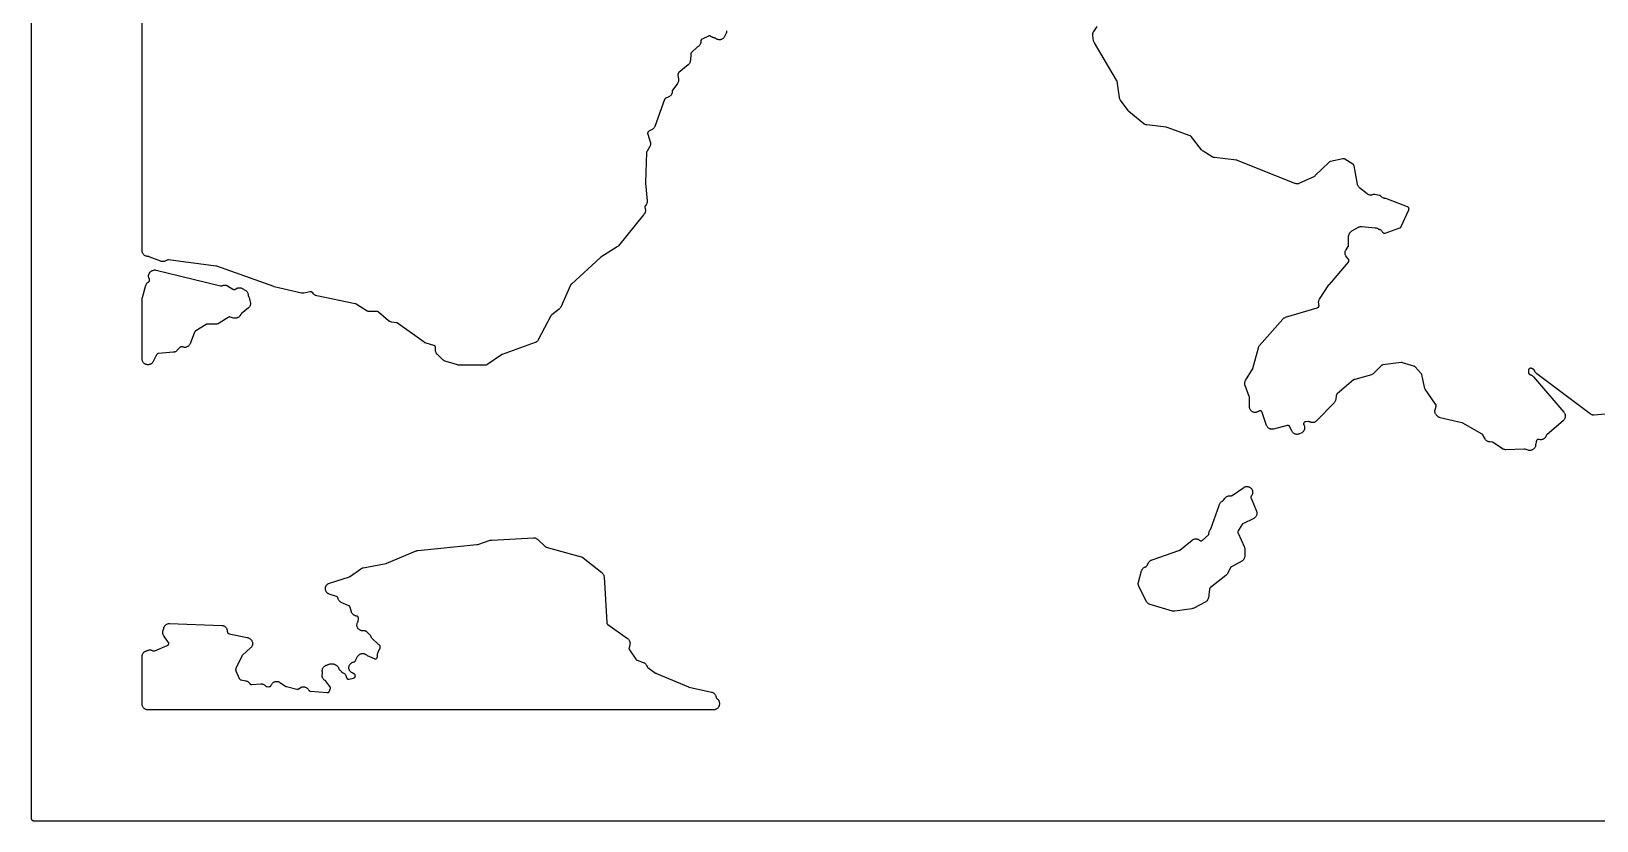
# Model space of a CAD drawing. Header units: metres. Extents: x 0 to 400, y 0 to 202.
# Drawn here: x -0.3 to 176.2, y -0.3 to 88.7 of the extents above; entities that cross this region are included whole.
import ezdxf

# ---------------------------------------------------------------- set-up
doc = ezdxf.new("R2010")
doc.units = ezdxf.units.M

msp = doc.modelspace()

# ---------------------------------------------------------------- linework, layer by layer
for points in [[(-0.252, 202.1856), (-0.252, 0.0146), (-0.25, -0.0264), (-0.247, -0.0474), (-0.241, -0.0694), (-0.231, -0.0974), (-0.221, -0.1194), (-0.208, -0.1404), (-0.195, -0.1584), (-0.177, -0.1774), (-0.158, -0.1954), (-0.14, -0.2084), (-0.119, -0.2214), (-0.097, -0.2314), (-0.069, -0.2414), (-0.047, -0.2474), (-0.026, -0.2504), (0.015, -0.2524), (399.985, -0.2524)], [(78.145, 88.7876), (78.145, 88.7206), (78.137, 88.6546), (78.123, 88.5886), (78.102, 88.5256), (78.074, 88.4646), (77.908, 88.1416), (77.874, 88.0826), (77.834, 88.0276), (77.788, 87.9766), (77.737, 87.9316), (77.681, 87.8916), (77.622, 87.8576), (77.62, 87.8566), (77.562, 87.8316), (77.502, 87.8116), (77.441, 87.7986), (77.379, 87.7906), (77.316, 87.7886), (77.253, 87.7936), (77.191, 87.8036), (77.13, 87.8206), (77.071, 87.8426), (77.015, 87.8706), (76.961, 87.9036), (76.911, 87.9416), (76.906, 87.9466), (76.886, 87.9606), (76.866, 87.9716), (76.844, 87.9826), (76.82, 87.9896), (76.794, 87.9966), (76.739, 88.0036), (76.739, 88.0046), (76.693, 88.0116), (76.627, 88.0296), (76.563, 88.0546), (76.502, 88.0856), (76.445, 88.1226), (76.378, 88.1716), (76.344, 88.1936), (76.322, 88.2056), (76.298, 88.2156), (76.273, 88.2226), (76.249, 88.2276), (76.224, 88.2296), (76.202, 88.2296), (76.177, 88.2266), (76.149, 88.2216), (76.129, 88.2146), (76.092, 88.1996), (75.387, 87.8616), (75.35, 87.8416), (75.332, 87.8286), (75.311, 87.8116), (75.292, 87.7916), (75.277, 87.7746), (75.263, 87.7526), (75.252, 87.7306), (75.244, 87.7106), (75.237, 87.6866), (75.232, 87.6566), (75.23, 87.6326), (75.231, 87.5816), (75.229, 87.5176), (75.221, 87.4536), (75.207, 87.3916), (75.187, 87.3316), (75.161, 87.2726), (75.129, 87.2176), (75.092, 87.1656), (75.05, 87.1176), (75.003, 87.0736), (74.953, 87.0346), (74.899, 87.0006), (74.873, 86.9866), (74.85, 86.9706), (74.819, 86.9446), (74.188, 86.3506), (74.162, 86.3236), (74.144, 86.3006), (74.13, 86.2796), (74.12, 86.2616), (74.111, 86.2386), (74.104, 86.2146), (74.099, 86.1906), (74.095, 86.1526), (74.056, 85.4446), (74.049, 85.3786), (74.035, 85.3136), (74.015, 85.2506), (73.988, 85.1896), (73.955, 85.1326), (73.917, 85.0786), (73.873, 85.0286), (73.824, 84.9836), (72.753, 84.0886), (72.721, 84.0586), (72.703, 84.0386), (72.689, 84.0196), (72.676, 83.9966), (72.666, 83.9736), (72.658, 83.9486), (72.652, 83.9256), (72.649, 83.8996), (72.649, 83.8746), (72.652, 83.8336), (72.716, 83.3436), (72.721, 83.2826), (72.72, 83.2206), (72.713, 83.1596), (72.701, 83.0996), (72.683, 83.0406), (72.66, 82.9846), (72.631, 82.9296), (72.597, 82.8786), (72.07, 82.1526), (72.048, 82.1196), (72.038, 82.0996), (72.028, 82.0736), (72.021, 82.0496), (72.016, 82.0236), (72.013, 81.9976), (72.014, 81.9656), (72.012, 81.9036), (72.004, 81.8426), (71.99, 81.7826), (71.971, 81.7236), (71.946, 81.6676), (71.916, 81.6136), (71.881, 81.5626), (71.842, 81.5156), (71.798, 81.4726), (71.75, 81.4336), (71.698, 81.3996), (71.644, 81.3706), (71.3, 81.2066), (71.263, 81.1876), (71.247, 81.1766), (71.226, 81.1596), (71.211, 81.1446), (71.196, 81.1256), (71.18, 81.1026), (71.168, 81.0806), (71.153, 81.0456), (70.042, 78.0136), (70.016, 77.9516), (69.983, 77.8926), (69.944, 77.8366), (69.899, 77.7856), (69.85, 77.7396), (69.796, 77.6986), (69.737, 77.6636), (69.385, 77.4776), (69.348, 77.4546), (69.327, 77.4396), (69.31, 77.4236), (69.292, 77.4036), (69.278, 77.3846), (69.266, 77.3636), (69.255, 77.3406), (69.246, 77.3156), (69.241, 77.2916), (69.238, 77.2666), (69.237, 77.2406), (69.239, 77.2156), (69.243, 77.1916), (69.254, 77.1526), (69.539, 76.3006), (69.555, 76.2416), (69.566, 76.1806), (69.572, 76.1196), (69.571, 76.0576), (69.564, 75.9966), (69.552, 75.9366), (69.534, 75.8776), (69.511, 75.8206), (69.482, 75.7666), (69.168, 75.2346), (69.148, 75.1956), (69.138, 75.1726), (69.132, 75.1526), (69.128, 75.1266), (69.124, 75.0836), (68.991, 71.7116), (68.993, 71.6336), (69.188, 69.6166), (69.191, 69.5556), (69.188, 69.4946), (69.18, 69.4336), (69.165, 69.3746), (69.146, 69.3166), (69.12, 69.2606), (69.09, 69.2076), (69.055, 69.1566), (69.015, 69.1106), (68.987, 69.0806), (68.971, 69.0606), (68.956, 69.0366), (68.945, 69.0156), (68.937, 68.9946), (68.93, 68.9726), (68.927, 68.9496), (68.924, 68.9226), (68.925, 68.8946), (68.927, 68.8716), (68.931, 68.8536), (68.943, 68.8156), (68.957, 68.7776), (68.977, 68.7166), (68.99, 68.6526), (68.997, 68.5886), (68.997, 68.5236), (68.991, 68.4596), (68.979, 68.3956), (68.96, 68.3336), (68.936, 68.2746), (68.905, 68.2176), (68.869, 68.1636), (68.828, 68.1136), (68.782, 68.0686), (68.781, 68.0686), (68.761, 68.0446), (65.967, 64.5766), (65.919, 64.5246), (65.866, 64.4766), (65.808, 64.4356), (63.97, 63.2746), (63.937, 63.2526), (63.91, 63.2296), (60.641, 60.2556), (60.609, 60.2226), (60.592, 60.2026), (60.579, 60.1806), (60.557, 60.1396), (59.458, 57.6626), (59.429, 57.6056), (59.395, 57.5516), (59.355, 57.5006), (59.311, 57.4546), (59.262, 57.4126), (58.432, 56.7716), (58.4, 56.7446), (58.384, 56.7266), (58.365, 56.7026), (58.342, 56.6646), (56.911, 53.9576), (56.88, 53.9056), (56.845, 53.8576), (56.806, 53.8126), (56.762, 53.7706), (56.715, 53.7336), (56.665, 53.7006), (56.611, 53.6736), (56.556, 53.6506), (52.835, 52.3226), (52.799, 52.3066), (52.778, 52.2966), (52.75, 52.2776), (51.215, 51.2066), (51.159, 51.1716), (51.099, 51.1416), (51.037, 51.1186), (50.973, 51.1026), (50.907, 51.0926), (50.841, 51.0896), (48.001, 51.1046), (47.939, 51.1076), (47.878, 51.1166), (47.817, 51.1316), (46.42, 51.5516), (46.363, 51.5726), (46.308, 51.5976), (46.255, 51.6286), (46.206, 51.6636), (46.16, 51.7036), (45.53, 52.3046), (45.488, 52.3486), (45.45, 52.3966), (45.417, 52.4476), (45.389, 52.5016), (45.366, 52.5576), (45.348, 52.6166), (45.336, 52.6756), (45.33, 52.7366), (45.329, 52.7976), (45.339, 53.0546), (45.338, 53.0956), (45.335, 53.1236), (45.33, 53.1476), (45.323, 53.1686), (45.312, 53.1926), (45.298, 53.2166), (45.283, 53.2386), (45.267, 53.2566), (45.247, 53.2746), (45.226, 53.2896), (45.208, 53.3006), (45.185, 53.3116), (45.143, 53.3256), (44.252, 53.5846), (44.184, 53.6086), (44.118, 53.6406), (44.056, 53.6796), (41.045, 55.8306), (41.013, 55.8516), (40.993, 55.8616), (40.971, 55.8706), (40.946, 55.8776), (40.907, 55.8856), (40.349, 55.9676), (40.289, 55.9796), (40.23, 55.9966), (40.173, 56.0196), (40.119, 56.0476), (40.067, 56.0806), (40.019, 56.1186), (38.911, 57.0766), (38.877, 57.1026), (38.851, 57.1196), (38.829, 57.1296), (38.807, 57.1386), (38.78, 57.1446), (38.756, 57.1486), (38.716, 57.1506), (37.864, 57.1486), (37.801, 57.1516), (37.739, 57.1606), (37.678, 57.1756), (37.618, 57.1966), (37.561, 57.2236), (37.507, 57.2556), (36.393, 57.9886), (36.356, 58.0096), (36.335, 58.0196), (36.312, 58.0276), (36.272, 58.0386), (31.935, 58.9306), (31.871, 58.9476), (31.809, 58.9706), (31.749, 59.0006), (31.693, 59.0356), (31.64, 59.0766), (31.592, 59.1236), (31.438, 59.2886), (31.406, 59.3186), (31.383, 59.3366), (31.365, 59.3486), (31.342, 59.3596), (31.317, 59.3686), (31.292, 59.3756), (31.265, 59.3796), (31.241, 59.3806), (31.217, 59.3796), (31.175, 59.3726), (30.494, 59.2316), (30.425, 59.2216), (30.355, 59.2186), (30.285, 59.2236), (30.216, 59.2356), (27.147, 59.9516), (27.077, 59.9716), (20.651, 62.2576), (20.606, 62.2706), (20.562, 62.2796), (15.235, 62.9696), (15.195, 62.9726), (15.165, 62.9716), (15.142, 62.9696), (15.124, 62.9666), (15.101, 62.9586), (15.063, 62.9436), (14.851, 62.8456), (14.791, 62.8216), (14.729, 62.8036), (14.665, 62.7916), (14.6, 62.7856), (14.536, 62.7866), (14.471, 62.7946), (14.408, 62.8086), (14.347, 62.8286), (13.024, 63.3366), (12.984, 63.3496), (12.961, 63.3556), (12.937, 63.3576), (12.877, 63.3596), (12.815, 63.3656), (12.754, 63.3766), (12.694, 63.3926), (12.636, 63.4156), (12.581, 63.4436), (12.528, 63.4766), (12.479, 63.5146), (12.434, 63.5576), (12.393, 63.6046), (12.357, 63.6546), (12.325, 63.7086), (12.299, 63.7646), (12.279, 63.8236), (12.264, 63.8836), (12.255, 63.9456), (12.252, 64.0076), (12.252, 89.6906)], [(178.811, 45.7376), (175.958, 45.4796), (175.89, 45.4766), (175.822, 45.4816), (175.755, 45.4926), (175.689, 45.5116), (175.626, 45.5366), (175.566, 45.5686), (175.509, 45.6066), (169.479, 50.1436), (169.43, 50.1856), (169.384, 50.2316), (169.344, 50.2816), (169.309, 50.3356), (169.279, 50.3936), (169.255, 50.4536), (169.246, 50.4816), (169.236, 50.5026), (169.224, 50.5236), (169.209, 50.5446), (169.193, 50.5636), (169.177, 50.5776), (169.156, 50.5936), (169.121, 50.6166), (168.942, 50.7176), (168.907, 50.7346), (168.88, 50.7446), (168.856, 50.7516), (168.836, 50.7556), (168.812, 50.7566), (168.79, 50.7566), (168.761, 50.7526), (168.737, 50.7486), (168.718, 50.7426), (168.695, 50.7326), (168.674, 50.7216), (168.654, 50.7076), (168.634, 50.6906), (168.616, 50.6736), (168.602, 50.6566), (168.588, 50.6356), (168.576, 50.6146), (168.568, 50.5956), (168.56, 50.5696), (168.555, 50.5446), (168.552, 50.5196), (168.551, 50.4806), (168.557, 50.2866), (168.56, 50.2496), (168.565, 50.2246), (168.573, 50.1966), (168.58, 50.1776), (168.591, 50.1546), (168.605, 50.1336), (168.62, 50.1146), (168.636, 50.0976), (168.654, 50.0816), (168.674, 50.0676), (168.693, 50.0566), (168.719, 50.0446), (168.74, 50.0376), (168.789, 50.0236), (168.848, 50.0006), (168.904, 49.9726), (168.958, 49.9386), (169.008, 49.9006), (169.054, 49.8566), (169.096, 49.8096), (169.102, 49.8006), (172.554, 45.7896), (172.593, 45.7396), (172.627, 45.6856), (172.655, 45.6286), (172.678, 45.5696), (172.695, 45.5086), (172.706, 45.4466), (172.711, 45.3836), (172.709, 45.3196), (172.702, 45.2566), (172.688, 45.1956), (172.668, 45.1346), (172.643, 45.0766), (172.612, 45.0216), (172.575, 44.9696), (172.534, 44.9216), (172.488, 44.8776), (170.632, 43.2626), (170.603, 43.2356), (170.585, 43.2136), (170.573, 43.1966), (170.562, 43.1766), (170.55, 43.1516), (170.544, 43.1346), (170.522, 43.0766), (170.493, 43.0216), (170.46, 42.9696), (170.422, 42.9206), (170.379, 42.8756), (170.332, 42.8346), (170.281, 42.7986), (170.228, 42.7676), (170.171, 42.7416), (170.112, 42.7216), (170.052, 42.7066), (169.991, 42.6986), (169.929, 42.6956), (169.867, 42.6986), (169.805, 42.7076), (169.749, 42.7216), (169.745, 42.7226), (169.721, 42.7276), (169.695, 42.7306), (169.672, 42.7306), (169.652, 42.7296), (169.627, 42.7246), (169.599, 42.7166), (169.58, 42.7096), (169.557, 42.6986), (169.535, 42.6846), (169.518, 42.6706), (169.498, 42.6526), (169.485, 42.6376), (169.471, 42.6176), (169.458, 42.5946), (169.448, 42.5726), (169.44, 42.5516), (169.431, 42.5116), (169.369, 42.1826), (169.363, 42.1426), (169.363, 42.1186), (169.357, 42.0536), (169.345, 41.9896), (169.327, 41.9266), (169.302, 41.8666), (169.272, 41.8086), (169.235, 41.7546), (169.194, 41.7036), (169.147, 41.6576), (169.097, 41.6166), (169.042, 41.5816), (168.984, 41.5506), (168.923, 41.5266), (168.86, 41.5096), (168.796, 41.4976), (168.731, 41.4926), (168.666, 41.4946), (168.601, 41.5026), (168.537, 41.5176), (168.167, 41.6236), (168.124, 41.6326), (168.095, 41.6366), (168.055, 41.6376), (166.005, 41.5696), (165.937, 41.5716), (165.87, 41.5796), (165.803, 41.5956), (165.739, 41.6176), (165.677, 41.6466), (165.619, 41.6826), (164.585, 42.3876), (164.552, 42.4076), (164.531, 42.4176), (164.507, 42.4266), (164.487, 42.4326), (164.466, 42.4356), (164.423, 42.4396), (164.207, 42.4476), (164.144, 42.4536), (164.083, 42.4646), (164.022, 42.4826), (163.964, 42.5056), (163.908, 42.5346), (163.856, 42.5686), (163.806, 42.6066), (163.761, 42.6506), (163.72, 42.6986), (163.684, 42.7496), (163.653, 42.8036), (163.46, 43.1876), (163.44, 43.2236), (163.426, 43.2436), (163.408, 43.2636), (163.391, 43.2806), (163.374, 43.2936), (163.339, 43.3156), (161.134, 44.5786), (161.1, 44.5966), (161.077, 44.6056), (161.036, 44.6166), (158.602, 45.1756), (158.542, 45.1926), (158.484, 45.2156), (158.428, 45.2436), (158.376, 45.2766), (158.327, 45.3146), (158.281, 45.3576), (158.24, 45.4036), (158.146, 45.5216), (158.107, 45.5756), (158.075, 45.6336), (158.048, 45.6946), (158.027, 45.7576), (158.013, 45.8226), (158.006, 45.8886), (158.006, 45.9546), (158.012, 46.0216), (158.025, 46.0866), (158.128, 46.4876), (158.136, 46.5256), (158.138, 46.5476), (158.139, 46.5716), (158.137, 46.5976), (158.132, 46.6216), (158.127, 46.6426), (158.117, 46.6666), (158.105, 46.6906), (158.086, 46.7226), (156.919, 48.4056), (156.885, 48.4596), (156.857, 48.5166), (156.834, 48.5756), (156.818, 48.6376), (156.514, 50.0356), (156.504, 50.0756), (156.493, 50.1016), (156.48, 50.1266), (156.467, 50.1476), (156.439, 50.1816), (155.767, 50.9176), (155.738, 50.9476), (155.723, 50.9606), (155.707, 50.9706), (155.682, 50.9846), (155.663, 50.9936), (155.631, 51.0046), (154.346, 51.3836), (154.305, 51.3936), (154.278, 51.3966), (154.251, 51.3976), (154.21, 51.3946), (152.118, 51.1256), (152.077, 51.1176), (152.053, 51.1106), (152.031, 51.1026), (152.007, 51.0906), (151.987, 51.0776), (151.968, 51.0626), (151.939, 51.0356), (151.135, 50.1986), (151.085, 50.1516), (151.029, 50.1096), (150.969, 50.0736), (150.906, 50.0446), (150.84, 50.0226), (148.964, 49.5066), (148.921, 49.4926), (148.898, 49.4816), (148.874, 49.4666), (148.837, 49.4386), (146.987, 47.8676), (146.956, 47.8386), (146.936, 47.8156), (146.922, 47.7946), (146.91, 47.7736), (146.9, 47.7486), (146.892, 47.7226), (146.884, 47.6796), (146.824, 47.2396), (146.811, 47.1726), (146.792, 47.1066), (146.765, 47.0436), (146.732, 46.9836), (146.693, 46.9276), (146.648, 46.8756), (144.667, 44.8276), (144.619, 44.7836), (144.566, 44.7436), (144.51, 44.7086), (144.451, 44.6806), (144.389, 44.6586), (144.325, 44.6426), (144.26, 44.6336), (144.194, 44.6306), (144.128, 44.6346), (144.063, 44.6456), (144, 44.6626), (143.938, 44.6866), (143.901, 44.7046), (143.868, 44.7196), (143.843, 44.7286), (143.818, 44.7346), (143.796, 44.7366), (143.753, 44.7386), (143.463, 44.7326), (143.422, 44.7306), (143.397, 44.7266), (143.376, 44.7206), (143.353, 44.7116), (143.33, 44.7006), (143.311, 44.6886), (143.289, 44.6716), (143.271, 44.6556), (143.255, 44.6366), (143.24, 44.6166), (143.23, 44.5996), (143.219, 44.5756), (143.211, 44.5506), (143.206, 44.5286), (143.202, 44.5016), (143.201, 44.4766), (143.202, 44.4556), (143.206, 44.4326), (143.213, 44.4056), (143.221, 44.3816), (143.234, 44.3546), (143.236, 44.3516), (143.245, 44.3326), (143.263, 44.2956), (143.284, 44.2366), (143.3, 44.1756), (143.309, 44.1146), (143.313, 44.0516), (143.311, 43.9896), (143.302, 43.9276), (143.288, 43.8666), (143.268, 43.8076), (143.242, 43.7506), (143.211, 43.6966), (143.175, 43.6456), (143.134, 43.5986), (143.089, 43.5556), (143.04, 43.5166), (142.987, 43.4836), (142.932, 43.4546), (142.726, 43.3616), (142.667, 43.3386), (142.606, 43.3216), (142.545, 43.3106), (142.482, 43.3046), (142.419, 43.3056), (142.356, 43.3126), (142.295, 43.3256), (142.234, 43.3446), (142.177, 43.3696), (142.121, 43.3996), (142.069, 43.4346), (142.021, 43.4756), (141.976, 43.5196), (141.937, 43.5686), (141.902, 43.6216), (141.872, 43.6766), (141.654, 44.1416), (141.634, 44.1786), (141.621, 44.1986), (141.607, 44.2166), (141.586, 44.2376), (141.568, 44.2526), (141.549, 44.2646), (141.526, 44.2776), (141.506, 44.2856), (141.483, 44.2926), (141.455, 44.2976), (141.428, 44.3006), (141.406, 44.3006), (141.383, 44.2986), (141.343, 44.2896), (139.804, 43.8986), (139.741, 43.8856), (139.677, 43.8796), (139.612, 43.8796), (139.549, 43.8856), (139.485, 43.8986), (139.424, 43.9166), (139.365, 43.9416), (139.308, 43.9726), (139.255, 44.0086), (139.205, 44.0496), (139.16, 44.0956), (139.12, 44.1456), (139.085, 44.1996), (139.055, 44.2566), (139.031, 44.3156), (138.529, 45.7756), (138.514, 45.8126), (138.503, 45.8346), (138.489, 45.8556), (138.474, 45.8736), (138.455, 45.8936), (138.435, 45.9106), (138.416, 45.9226), (138.394, 45.9346), (138.37, 45.9446), (138.345, 45.9516), (138.322, 45.9566), (138.299, 45.9586), (138.27, 45.9576), (138.246, 45.9556), (138.223, 45.9506), (138.196, 45.9416), (138.175, 45.9326), (138.154, 45.9216), (138.111, 45.8916), (138.056, 45.8576), (137.999, 45.8286), (137.938, 45.8066), (137.876, 45.7896), (137.813, 45.7796), (137.748, 45.7756), (137.684, 45.7786), (137.62, 45.7866), (137.558, 45.8026), (137.497, 45.8236), (137.438, 45.8506), (137.383, 45.8836), (137.331, 45.9216), (137.283, 45.9646), (137.24, 46.0126), (137.202, 46.0646), (137.169, 46.1196), (137.141, 46.1776), (137.12, 46.2386), (137.105, 46.3016), (137.096, 46.3646), (137.093, 46.4296), (137.102, 47.4546), (137.1, 47.4946), (137.098, 47.5146), (137.092, 47.5396), (137.079, 47.5786), (136.607, 48.8016), (136.587, 48.8646), (136.573, 48.9296), (136.565, 48.9956), (136.565, 49.0616), (136.571, 49.1276), (136.584, 49.1926), (136.603, 49.2556), (136.629, 49.3166), (136.661, 49.3756), (137.44, 50.6366), (137.46, 50.6716), (137.469, 50.6916), (137.481, 50.7306), (138.099, 53.0456), (138.117, 53.1026), (138.14, 53.1566), (138.168, 53.2096), (138.2, 53.2586), (138.237, 53.3046), (140.862, 56.3076), (140.904, 56.3516), (140.95, 56.3916), (140.999, 56.4266), (141.052, 56.4566), (141.106, 56.4816), (141.164, 56.5026), (144.744, 57.5776), (144.783, 57.5916), (144.803, 57.6006), (144.822, 57.6126), (144.844, 57.6286), (144.861, 57.6436), (144.878, 57.6626), (144.893, 57.6806), (144.904, 57.6996), (144.916, 57.7226), (144.925, 57.7456), (144.931, 57.7686), (144.936, 57.7936), (144.937, 57.8156), (144.937, 57.8386), (144.932, 57.8786), (144.899, 58.0776), (144.893, 58.1376), (144.891, 58.1986), (144.895, 58.2586), (144.905, 58.3186), (144.921, 58.3766), (144.942, 58.4336), (144.968, 58.4886), (144.999, 58.5406), (146.061, 60.1456), (146.108, 60.2086), (148.243, 62.7076), (148.269, 62.7406), (148.282, 62.7616), (148.292, 62.7806), (148.3, 62.8026), (148.307, 62.8286), (148.311, 62.8556), (148.313, 62.8796), (148.313, 62.9006), (148.31, 62.9246), (148.304, 62.9506), (148.297, 62.9736), (148.287, 62.9956), (148.275, 63.0176), (148.252, 63.0506), (148.012, 63.3616), (147.977, 63.4126), (147.947, 63.4656), (147.921, 63.5216), (147.902, 63.5796), (147.888, 63.6396), (147.88, 63.7006), (147.877, 63.7616), (147.88, 63.8236), (147.889, 63.8846), (147.904, 63.9436), (147.925, 64.0016), (147.951, 64.0576), (147.982, 64.1106), (148.224, 64.4836), (148.244, 64.5176), (148.254, 64.5396), (148.262, 64.5616), (148.267, 64.5856), (148.271, 64.6106), (148.273, 64.6496), (148.272, 65.6096), (148.275, 65.6766), (148.286, 65.7426), (148.303, 65.8076), (148.326, 65.8696), (148.356, 65.9296), (148.392, 65.9866), (148.471, 66.0976), (148.508, 66.1446), (148.549, 66.1876), (148.594, 66.2276), (148.643, 66.2626), (148.694, 66.2936), (149.388, 66.6636), (149.444, 66.6896), (149.503, 66.7106), (149.563, 66.7266), (149.625, 66.7356), (149.687, 66.7396), (149.749, 66.7376), (151.279, 66.6056), (151.339, 66.5966), (151.399, 66.5836), (151.457, 66.5636), (151.513, 66.5396), (151.566, 66.5096), (151.616, 66.4746), (151.634, 66.4616), (151.655, 66.4476), (151.675, 66.4376), (151.707, 66.4256), (151.751, 66.4116), (151.813, 66.3856), (151.871, 66.3526), (151.926, 66.3136), (151.977, 66.2696), (152.022, 66.2196), (152.063, 66.1666), (152.097, 66.1086), (152.099, 66.1056), (152.111, 66.0866), (152.127, 66.0676), (152.145, 66.0496), (152.164, 66.0336), (152.184, 66.0206), (152.205, 66.0096), (152.23, 65.9996), (152.251, 65.9926), (152.274, 65.9886), (152.299, 65.9856), (152.324, 65.9856), (152.348, 65.9876), (152.371, 65.9926), (152.411, 66.0046), (154.045, 66.5786), (154.083, 66.5936), (154.103, 66.6046), (154.126, 66.6196), (154.145, 66.6356), (154.162, 66.6526), (154.177, 66.6726), (154.193, 66.6956), (154.212, 66.7336), (155.057, 68.6136), (155.071, 68.6486), (155.077, 68.6726), (155.082, 68.6966), (155.084, 68.7196), (155.083, 68.7456), (155.081, 68.7716), (155.077, 68.7916), (155.069, 68.8156), (155.06, 68.8386), (155.049, 68.8586), (155.034, 68.8806), (155.019, 68.8996), (155.004, 68.9146), (154.985, 68.9306), (154.962, 68.9456), (154.943, 68.9566), (154.907, 68.9726), (152.457, 69.8896), (152.419, 69.9026), (152.391, 69.9076), (152.33, 69.9146), (152.266, 69.9256), (152.204, 69.9416), (152.144, 69.9646), (152.086, 69.9936), (152.031, 70.0276), (151.98, 70.0676), (151.934, 70.1116), (151.909, 70.1406), (151.894, 70.1566), (151.891, 70.1606), (151.871, 70.1826), (151.855, 70.1976), (151.837, 70.2116), (151.816, 70.2236), (151.791, 70.2346), (151.767, 70.2436), (151.73, 70.2526), (151.216, 70.3536), (151.176, 70.3596), (151.151, 70.3606), (151.127, 70.3596), (151.103, 70.3566), (151.08, 70.3506), (151.054, 70.3416), (151.043, 70.3366), (150.983, 70.3126), (150.92, 70.2946), (150.856, 70.2826), (150.791, 70.2776), (150.726, 70.2796), (150.662, 70.2876), (150.598, 70.3016), (150.537, 70.3226), (150.477, 70.3496), (150.421, 70.3816), (150.368, 70.4206), (149.507, 71.1116), (149.458, 71.1546), (149.414, 71.2036), (149.375, 71.2566), (149.341, 71.3126), (149.313, 71.3716), (149.291, 71.4346), (149.276, 71.4986), (148.889, 73.5816), (148.88, 73.6186), (148.872, 73.6406), (148.863, 73.6606), (148.851, 73.6836), (148.839, 73.7006), (148.823, 73.7186), (148.805, 73.7376), (148.787, 73.7516), (148.755, 73.7736), (147.83, 74.3346), (147.795, 74.3526), (147.771, 74.3636), (147.75, 74.3696), (147.728, 74.3746), (147.704, 74.3776), (147.68, 74.3776), (147.656, 74.3766), (147.618, 74.3696), (146.246, 74.0736), (146.208, 74.0636), (146.184, 74.0546), (146.163, 74.0446), (146.142, 74.0326), (146.125, 74.0196), (146.095, 73.9936), (144.518, 72.4736), (144.463, 72.4256), (144.403, 72.3846), (144.339, 72.3506), (142.73, 71.6096), (142.669, 71.5856), (142.606, 71.5676), (142.541, 71.5556), (142.476, 71.5506), (142.41, 71.5526), (142.345, 71.5606), (142.281, 71.5756), (142.219, 71.5966), (135.728, 74.1836), (135.696, 74.1946), (135.675, 74.1996), (135.638, 74.2056), (133.148, 74.5056), (133.079, 74.5176), (133.011, 74.5366), (132.947, 74.5636), (132.885, 74.5966), (131.866, 75.2246), (131.818, 75.2576), (131.773, 75.2946), (131.732, 75.3346), (131.694, 75.3786), (130.538, 76.8676), (130.513, 76.8966), (130.495, 76.9136), (130.475, 76.9296), (130.458, 76.9416), (130.436, 76.9526), (130.398, 76.9686), (127.81, 77.8996), (127.765, 77.9136), (127.72, 77.9216), (125.522, 78.1866), (125.462, 78.1966), (125.403, 78.2126), (125.345, 78.2336), (125.29, 78.2606), (125.237, 78.2926), (125.188, 78.3296), (123.511, 79.7096), (123.471, 79.7456), (123.434, 79.7846), (123.4, 79.8266), (122.558, 80.9766), (122.524, 81.0296), (122.494, 81.0846), (122.47, 81.1426), (122.452, 81.2026), (122.44, 81.2646), (122.163, 83.1226), (122.156, 83.1616), (122.149, 83.1836), (122.138, 83.2086), (122.119, 83.2456), (119.605, 87.4346), (119.575, 87.4916), (119.55, 87.5506), (119.532, 87.6126), (119.519, 87.6766), (119.434, 88.2756), (119.429, 88.3366), (119.429, 88.3976), (119.434, 88.4576), (119.446, 88.5176), (119.463, 88.5766), (119.485, 88.6336), (119.513, 88.6876), (119.546, 88.7386), (119.937, 89.2966)]]:
    msp.add_lwpolyline(points)
for points in [[(13.025, 60.5316), (13.04, 60.5496), (13.053, 60.5696), (13.064, 60.5916), (13.073, 60.6136), (13.08, 60.6376), (13.084, 60.6606), (13.087, 60.6886), (13.087, 60.7096), (13.084, 60.7336), (13.079, 60.7596), (13.073, 60.7796), (13.056, 60.8206), (13.031, 60.8726), (13.008, 60.9296), (12.99, 60.9896), (12.977, 61.0506), (12.971, 61.1126), (12.971, 61.1746), (12.976, 61.2366), (12.988, 61.2976), (13.005, 61.3576), (13.028, 61.4146), (13.056, 61.4706), (13.09, 61.5226), (13.128, 61.5716), (13.171, 61.6166), (13.218, 61.6576), (13.268, 61.6936), (13.332, 61.7346), (13.389, 61.7666), (13.449, 61.7936), (13.511, 61.8136), (13.575, 61.8276), (13.64, 61.8356), (13.705, 61.8366), (13.771, 61.8306), (13.835, 61.8186), (21.098, 60.0556), (21.137, 60.0486), (21.165, 60.0456), (21.19, 60.0456), (21.211, 60.0476), (21.234, 60.0526), (21.262, 60.0606), (21.308, 60.0796), (21.371, 60.1026), (21.435, 60.1176), (21.502, 60.1266), (21.568, 60.1286), (21.635, 60.1236), (21.701, 60.1116), (21.765, 60.0936), (21.827, 60.0686), (21.886, 60.0376), (22.485, 59.6806), (22.523, 59.6606), (22.543, 59.6516), (22.567, 59.6446), (22.592, 59.6396), (22.619, 59.6376), (22.643, 59.6376), (22.666, 59.6406), (22.691, 59.6456), (22.714, 59.6526), (22.738, 59.6626), (22.775, 59.6836), (22.873, 59.7426), (22.927, 59.7726), (22.983, 59.7966), (23.041, 59.8156), (23.101, 59.8286), (23.162, 59.8356), (23.224, 59.8376), (23.285, 59.8336), (23.345, 59.8236), (23.405, 59.8076), (23.462, 59.7866), (23.517, 59.7596), (23.864, 59.5726), (23.92, 59.5396), (23.972, 59.5006), (24.019, 59.4566), (24.062, 59.4086), (24.1, 59.3556), (24.133, 59.2996), (24.16, 59.2406), (24.18, 59.1796), (24.195, 59.1166), (24.203, 59.0526), (24.205, 58.9876), (24.205, 58.9746), (24.206, 58.9456), (24.21, 58.9206), (24.217, 58.8956), (24.226, 58.8726), (24.236, 58.8516), (24.266, 58.8026), (24.27, 58.7966), (24.3, 58.7416), (24.325, 58.6846), (24.344, 58.6246), (24.357, 58.5636), (24.364, 58.5016), (24.365, 58.4826), (24.369, 58.4536), (24.379, 58.4146), (24.432, 58.2406), (24.448, 58.1796), (24.458, 58.1176), (24.461, 58.0546), (24.458, 57.9916), (24.449, 57.9286), (24.435, 57.8676), (24.414, 57.8076), (24.387, 57.7506), (24.355, 57.6956), (24.318, 57.6446), (24.277, 57.5976), (24.23, 57.5546), (23.425, 56.8766), (23.392, 56.8456), (23.372, 56.8226), (23.358, 56.8026), (23.345, 56.7806), (23.335, 56.7606), (23.328, 56.7486), (23.315, 56.7226), (23.28, 56.6686), (23.239, 56.6176), (23.194, 56.5716), (23.144, 56.5296), (23.09, 56.4936), (23.033, 56.4626), (22.973, 56.4386), (22.91, 56.4196), (22.847, 56.4076), (22.782, 56.4016), (22.717, 56.4016), (22.653, 56.4086), (22.589, 56.4226), (22.183, 56.5296), (22.14, 56.5386), (22.112, 56.5416), (22.089, 56.5416), (22.061, 56.5386), (22.035, 56.5336), (22.013, 56.5256), (21.986, 56.5136), (21.947, 56.4926), (20.914, 55.8256), (20.86, 55.7946), (20.803, 55.7686), (20.743, 55.7486), (20.682, 55.7336), (20.62, 55.7246), (20.557, 55.7226), (19.619, 55.7316), (19.58, 55.7306), (19.556, 55.7266), (19.533, 55.7216), (19.514, 55.7156), (19.492, 55.7056), (19.457, 55.6866), (18.28, 54.9676), (18.249, 54.9466), (18.23, 54.9316), (18.215, 54.9166), (18.2, 54.8986), (18.185, 54.8766), (18.174, 54.8576), (18.158, 54.8216), (17.659, 53.5236), (17.633, 53.4656), (17.601, 53.4096), (17.565, 53.3576), (17.523, 53.3096), (17.477, 53.2656), (17.426, 53.2266), (17.372, 53.1926), (17.315, 53.1636), (17.256, 53.1406), (17.194, 53.1236), (17.131, 53.1136), (17.068, 53.1086), (17.004, 53.1106), (16.941, 53.1186), (16.878, 53.1326), (16.818, 53.1536), (16.781, 53.1676), (16.758, 53.1736), (16.733, 53.1786), (16.706, 53.1796), (16.684, 53.1796), (16.658, 53.1756), (16.631, 53.1686), (16.608, 53.1606), (16.585, 53.1506), (16.564, 53.1376), (16.542, 53.1216), (16.512, 53.0936), (16.166, 52.7436), (16.117, 52.6996), (16.065, 52.6606), (16.008, 52.6266), (15.949, 52.5996), (15.887, 52.5776), (15.823, 52.5626), (15.759, 52.5536), (14.098, 52.4166), (14.056, 52.4106), (14.031, 52.4046), (14.01, 52.3976), (13.985, 52.3856), (13.964, 52.3726), (13.942, 52.3566), (13.923, 52.3396), (13.906, 52.3206), (13.89, 52.2986), (13.87, 52.2646), (13.476, 51.5016), (13.444, 51.4456), (13.406, 51.3936), (13.364, 51.3466), (13.317, 51.3026), (13.266, 51.2636), (13.212, 51.2306), (13.154, 51.2026), (13.094, 51.1806), (13.032, 51.1646), (12.969, 51.1546), (12.905, 51.1506), (12.841, 51.1536), (12.778, 51.1626), (12.716, 51.1776), (12.656, 51.1986), (12.598, 51.2256), (12.543, 51.2576), (12.491, 51.2956), (12.444, 51.3386), (12.401, 51.3856), (12.362, 51.4366), (12.329, 51.4916), (12.302, 51.5496), (12.28, 51.6096), (12.265, 51.6716), (12.255, 51.7346), (12.252, 51.7986), (12.252, 58.5586), (12.255, 58.6196), (12.264, 58.6806), (12.278, 58.7406), (12.677, 60.1076), (12.697, 60.1656), (12.722, 60.2216), (12.753, 60.2746), (12.788, 60.3246), (12.829, 60.3716), (12.873, 60.4136), (12.921, 60.4516), (12.946, 60.4686), (12.972, 60.4856), (12.99, 60.4976), (13.006, 60.5116), (13.025, 60.5316)], [(125.034, 28.1236), (125.074, 28.1706), (125.117, 28.2136), (125.165, 28.2536), (125.216, 28.2876), (125.27, 28.3166), (125.326, 28.3406), (125.37, 28.3546), (125.398, 28.3656), (125.42, 28.3776), (125.442, 28.3916), (125.46, 28.4066), (125.479, 28.4246), (125.496, 28.4446), (125.517, 28.4776), (125.762, 28.8836), (125.798, 28.9376), (125.839, 28.9866), (125.885, 29.0326), (125.935, 29.0726), (125.989, 29.1086), (126.046, 29.1386), (126.106, 29.1626), (129.124, 30.2026), (129.169, 30.2216), (129.194, 30.2346), (129.231, 30.2606), (130.64, 31.3796), (130.691, 31.4156), (130.746, 31.4476), (130.803, 31.4736), (130.862, 31.4936), (130.924, 31.5086), (130.986, 31.5166), (131.049, 31.5196), (131.111, 31.5156), (131.174, 31.5066), (131.235, 31.4906), (131.294, 31.4696), (131.35, 31.4416), (131.404, 31.4096), (131.433, 31.3876), (131.455, 31.3716), (131.481, 31.3526), (131.504, 31.3386), (131.528, 31.3276), (131.552, 31.3186), (131.575, 31.3126), (131.6, 31.3096), (131.625, 31.3086), (131.651, 31.3106), (131.678, 31.3146), (131.702, 31.3206), (131.723, 31.3286), (131.745, 31.3396), (131.766, 31.3536), (131.799, 31.3796), (132.426, 31.9226), (132.456, 31.9516), (132.472, 31.9696), (132.485, 31.9876), (132.498, 32.0106), (132.508, 32.0326), (132.515, 32.0546), (132.521, 32.0816), (132.524, 32.1086), (132.525, 32.1506), (132.53, 32.2096), (132.539, 32.2686), (132.555, 32.3256), (132.575, 32.3816), (132.6, 32.4356), (132.631, 32.4876), (132.665, 32.5356), (132.697, 32.5746), (132.711, 32.5966), (132.723, 32.6196), (132.738, 32.6566), (133.677, 35.2876), (133.692, 35.3356), (133.704, 35.3836), (133.727, 35.4446), (133.756, 35.5026), (133.79, 35.5576), (133.829, 35.6086), (133.874, 35.6556), (133.923, 35.6976), (133.976, 35.7356), (134.032, 35.7676), (134.047, 35.7746), (134.066, 35.7866), (134.085, 35.8016), (134.104, 35.8196), (134.131, 35.8506), (134.348, 36.1256), (134.391, 36.1746), (134.437, 36.2186), (134.488, 36.2576), (134.543, 36.2916), (134.601, 36.3196), (134.661, 36.3426), (134.723, 36.3586), (134.786, 36.3686), (134.85, 36.3726), (134.915, 36.3696), (134.952, 36.3646), (134.985, 36.3626), (135.01, 36.3636), (135.037, 36.3666), (135.062, 36.3726), (135.086, 36.3816), (135.112, 36.3936), (135.147, 36.4156), (136.442, 37.3096), (136.496, 37.3436), (136.553, 37.3716), (136.613, 37.3936), (136.675, 37.4106), (136.738, 37.4206), (136.801, 37.4246), (136.865, 37.4226), (136.928, 37.4136), (136.991, 37.3986), (137.051, 37.3786), (137.109, 37.3516), (137.164, 37.3196), (137.216, 37.2816), (137.263, 37.2396), (137.307, 37.1926), (137.345, 37.1416), (137.379, 37.0876), (137.406, 37.0296), (137.428, 36.9696), (137.444, 36.9086), (137.454, 36.8456), (137.458, 36.7816), (137.455, 36.7176), (137.446, 36.6546), (137.431, 36.5926), (137.41, 36.5326), (137.383, 36.4746), (137.351, 36.4196), (137.313, 36.3676), (137.312, 36.3656), (137.297, 36.3446), (137.285, 36.3236), (137.275, 36.3006), (137.267, 36.2776), (137.262, 36.2546), (137.258, 36.2296), (137.258, 36.2076), (137.259, 36.1816), (137.262, 36.1606), (137.268, 36.1386), (137.283, 36.0986), (137.881, 34.6566), (137.902, 34.5956), (137.918, 34.5326), (137.927, 34.4686), (137.93, 34.4036), (137.926, 34.3386), (137.916, 34.2746), (137.899, 34.2116), (137.877, 34.1506), (137.848, 34.0926), (137.813, 34.0376), (137.774, 33.9866), (137.729, 33.9396), (137.68, 33.8966), (137.627, 33.8596), (137.57, 33.8276), (136.355, 33.2256), (136.321, 33.2076), (136.307, 33.1966), (136.286, 33.1796), (136.267, 33.1596), (136.255, 33.1456), (136.233, 33.1116), (135.829, 32.4326), (135.81, 32.3986), (135.802, 32.3786), (135.794, 32.3526), (135.789, 32.3276), (135.787, 32.3086), (135.787, 32.2816), (135.789, 32.2556), (135.793, 32.2366), (135.799, 32.2146), (135.815, 32.1746), (136.51, 30.6446), (136.535, 30.5796), (136.554, 30.5116), (136.565, 30.4426), (136.568, 30.3736), (136.564, 29.5896), (136.561, 29.5266), (136.551, 29.4646), (136.536, 29.4046), (136.515, 29.3456), (136.488, 29.2886), (136.456, 29.2346), (136.419, 29.1846), (136.378, 29.1376), (136.332, 29.0956), (136.282, 29.0576), (136.229, 29.0246), (135.068, 28.3856), (135.034, 28.3656), (135.014, 28.3496), (134.995, 28.3316), (134.981, 28.3156), (134.965, 28.2926), (134.943, 28.2556), (134.613, 27.5986), (134.585, 27.5486), (134.552, 27.5016), (134.515, 27.4566), (134.475, 27.4156), (134.431, 27.3786), (132.696, 26.0326), (132.664, 26.0056), (132.648, 25.9896), (132.634, 25.9706), (132.62, 25.9496), (132.61, 25.9296), (132.601, 25.9066), (132.593, 25.8806), (132.586, 25.8416), (132.458, 24.8816), (132.447, 24.8216), (132.43, 24.7616), (132.408, 24.7036), (132.38, 24.6486), (132.347, 24.5966), (132.309, 24.5476), (132.267, 24.5026), (132.221, 24.4616), (132.17, 24.4246), (132.117, 24.3936), (130.813, 23.7096), (130.746, 23.6796), (130.676, 23.6566), (130.604, 23.6426), (128.692, 23.3686), (128.623, 23.3616), (128.554, 23.3636), (128.486, 23.3716), (128.419, 23.3876), (125.896, 24.1236), (125.833, 24.1456), (125.773, 24.1736), (125.717, 24.2066), (125.664, 24.2466), (125.615, 24.2916), (125.571, 24.3406), (125.533, 24.3946), (125.5, 24.4516), (124.628, 26.1626), (124.603, 26.2166), (124.584, 26.2726), (124.569, 26.3306), (124.56, 26.3896), (124.557, 26.4496), (124.559, 26.5096), (124.567, 26.5686), (124.58, 26.6266), (124.927, 27.9036), (124.946, 27.9616), (124.97, 28.0186), (125, 28.0726), (125.034, 28.1236)], [(12.974, 18.9886), (13.034, 18.9986), (13.094, 19.0036), (13.155, 19.0026), (13.215, 18.9956), (13.275, 18.9836), (13.333, 18.9656), (13.389, 18.9426), (13.452, 18.9126), (13.491, 18.8966), (13.516, 18.8896), (13.541, 18.8856), (13.569, 18.8836), (13.592, 18.8846), (13.618, 18.8876), (13.647, 18.8946), (13.687, 18.9086), (15.078, 19.4876), (15.115, 19.5056), (15.137, 19.5196), (15.159, 19.5356), (15.177, 19.5526), (15.193, 19.5696), (15.205, 19.5876), (15.22, 19.6126), (15.231, 19.6366), (15.238, 19.6566), (15.244, 19.6816), (15.247, 19.7086), (15.248, 19.7326), (15.247, 19.7566), (15.243, 19.7806), (15.236, 19.8046), (15.226, 19.8306), (15.216, 19.8516), (15.194, 19.8846), (14.688, 20.6016), (14.654, 20.6546), (14.626, 20.7096), (14.603, 20.7676), (14.586, 20.8276), (14.575, 20.8896), (14.569, 20.9516), (14.57, 21.0136), (14.577, 21.0756), (14.589, 21.1366), (14.608, 21.1966), (14.632, 21.2536), (14.64, 21.2676), (14.654, 21.3006), (14.662, 21.3256), (14.668, 21.3516), (14.673, 21.3896), (14.673, 21.3926), (14.674, 21.4006), (14.675, 21.4066), (14.683, 21.4566), (14.699, 21.5196), (14.722, 21.5806), (14.75, 21.6396), (14.784, 21.6946), (14.824, 21.7466), (14.868, 21.7946), (14.917, 21.8366), (14.97, 21.8746), (15.027, 21.9066), (15.087, 21.9326), (15.148, 21.9526), (15.212, 21.9666), (15.277, 21.9746), (15.342, 21.9756), (21.222, 21.7606), (21.287, 21.7546), (21.351, 21.7426), (21.414, 21.7236), (21.474, 21.6986), (21.532, 21.6686), (21.586, 21.6316), (21.636, 21.5896), (21.682, 21.5436), (21.723, 21.4926), (21.759, 21.4376), (21.788, 21.3796), (21.812, 21.3186), (21.83, 21.2556), (21.841, 21.1916), (21.846, 21.1266), (21.847, 21.0656), (21.851, 21.0376), (21.856, 21.0116), (21.863, 20.9916), (21.874, 20.9676), (21.887, 20.9446), (21.901, 20.9246), (21.916, 20.9076), (21.935, 20.8896), (21.957, 20.8726), (21.975, 20.8616), (22, 20.8496), (22.023, 20.8406), (22.061, 20.8316), (24.089, 20.4086), (24.155, 20.3916), (24.219, 20.3676), (24.28, 20.3366), (24.337, 20.2996), (24.424, 20.2366), (24.474, 20.1966), (24.52, 20.1516), (24.561, 20.1016), (24.597, 20.0486), (24.628, 19.9926), (24.653, 19.9336), (24.672, 19.8726), (24.685, 19.8096), (24.691, 19.7456), (24.691, 19.6816), (24.685, 19.6176), (24.673, 19.5546), (24.654, 19.4926), (24.629, 19.4336), (24.599, 19.3776), (24.563, 19.3236), (24.522, 19.2746), (24.477, 19.2296), (23.557, 18.4046), (23.529, 18.3766), (23.514, 18.3586), (23.498, 18.3346), (23.478, 18.2976), (22.818, 16.8906), (22.803, 16.8526), (22.796, 16.8296), (22.791, 16.8066), (22.789, 16.7826), (22.788, 16.7586), (22.79, 16.7326), (22.794, 16.7106), (22.8, 16.6886), (22.815, 16.6516), (23.2, 15.7786), (23.216, 15.7466), (23.229, 15.7266), (23.246, 15.7046), (23.263, 15.6876), (23.282, 15.6706), (23.303, 15.6556), (23.322, 15.6446), (23.344, 15.6346), (23.371, 15.6256), (23.41, 15.6166), (23.91, 15.5296), (23.974, 15.5156), (24.036, 15.4946), (24.095, 15.4676), (24.152, 15.4346), (24.205, 15.3966), (24.254, 15.3536), (24.298, 15.3046), (24.337, 15.2526), (24.352, 15.2276), (24.371, 15.2006), (24.387, 15.1816), (24.408, 15.1616), (24.425, 15.1476), (24.444, 15.1356), (24.467, 15.1236), (24.492, 15.1136), (24.516, 15.1066), (24.537, 15.1026), (24.562, 15.1006), (24.604, 15.1016), (25.631, 15.1656), (25.697, 15.1656), (25.763, 15.1596), (25.828, 15.1476), (25.891, 15.1286), (25.952, 15.1026), (26.01, 15.0706), (26.064, 15.0336), (26.115, 14.9906), (26.161, 14.9426), (26.165, 14.9386), (26.183, 14.9216), (26.2, 14.9076), (26.221, 14.8946), (26.246, 14.8826), (26.266, 14.8746), (26.291, 14.8676), (26.316, 14.8626), (26.353, 14.8596), (26.538, 14.8536), (26.578, 14.8546), (26.607, 14.8586), (26.633, 14.8636), (26.654, 14.8706), (26.676, 14.8806), (26.698, 14.8936), (26.721, 14.9096), (26.74, 14.9266), (26.755, 14.9426), (26.769, 14.9606), (26.785, 14.9866), (26.796, 15.0096), (26.803, 15.0286), (26.827, 15.0866), (26.857, 15.1406), (26.891, 15.1926), (26.931, 15.2406), (26.974, 15.2846), (27.022, 15.3236), (27.073, 15.3586), (27.128, 15.3886), (27.185, 15.4136), (27.244, 15.4326), (27.304, 15.4456), (27.366, 15.4526), (27.428, 15.4546), (27.49, 15.4496), (27.551, 15.4396), (27.611, 15.4236), (27.669, 15.4016), (27.725, 15.3746), (27.777, 15.3416), (28.404, 14.9136), (28.437, 14.8926), (28.455, 14.8846), (28.474, 14.8766), (28.511, 14.8666), (29.701, 14.5876), (29.742, 14.5796), (29.764, 14.5786), (29.789, 14.5796), (29.818, 14.5826), (29.842, 14.5886), (29.866, 14.5966), (29.892, 14.6096), (29.929, 14.6306), (30.076, 14.7296), (30.129, 14.7626), (30.186, 14.7896), (30.244, 14.8106), (30.305, 14.8266), (30.367, 14.8366), (30.429, 14.8406), (30.492, 14.8386), (30.554, 14.8306), (30.615, 14.8156), (30.674, 14.7956), (30.731, 14.7706), (30.786, 14.7396), (30.837, 14.7036), (30.884, 14.6626), (30.928, 14.6166), (30.966, 14.5676), (31, 14.5146), (31.027, 14.4686), (31.042, 14.4476), (31.056, 14.4306), (31.077, 14.4126), (31.098, 14.3966), (31.118, 14.3836), (31.14, 14.3736), (31.165, 14.3656), (31.189, 14.3586), (31.229, 14.3536), (33.094, 14.1876), (33.137, 14.1856), (33.158, 14.1866), (33.181, 14.1906), (33.209, 14.1976), (33.233, 14.2066), (33.253, 14.2166), (33.274, 14.2296), (33.296, 14.2466), (33.312, 14.2626), (33.327, 14.2796), (33.343, 14.3026), (33.356, 14.3246), (33.372, 14.3626), (33.462, 14.5996), (33.476, 14.6416), (33.481, 14.6646), (33.483, 14.6876), (33.484, 14.7166), (33.481, 14.7396), (33.476, 14.7666), (33.468, 14.7936), (33.459, 14.8146), (33.447, 14.8356), (33.423, 14.8716), (32.964, 15.4676), (32.937, 15.4986), (32.919, 15.5156), (32.895, 15.5346), (32.847, 15.5646), (32.794, 15.6016), (32.744, 15.6436), (32.7, 15.6916), (32.66, 15.7426), (32.625, 15.7976), (32.597, 15.8556), (32.574, 15.9166), (32.557, 15.9796), (32.547, 16.0436), (32.543, 16.1086), (32.546, 16.1736), (32.555, 16.2376), (32.571, 16.3006), (32.583, 16.3436), (32.588, 16.3646), (32.59, 16.3896), (32.59, 16.4156), (32.587, 16.4406), (32.581, 16.4716), (32.57, 16.5126), (32.559, 16.5746), (32.555, 16.6376), (32.557, 16.7006), (32.565, 16.7626), (32.579, 16.8246), (32.598, 16.8836), (32.624, 16.9416), (32.655, 16.9956), (32.691, 17.0476), (32.732, 17.0956), (32.777, 17.1386), (32.826, 17.1776), (32.879, 17.2116), (32.935, 17.2406), (32.993, 17.2636), (33.054, 17.2816), (33.114, 17.2956), (33.135, 17.3026), (33.16, 17.3146), (33.211, 17.3446), (33.269, 17.3746), (33.33, 17.3996), (33.394, 17.4176), (33.458, 17.4286), (33.524, 17.4336), (33.59, 17.4316), (33.608, 17.4306), (33.663, 17.4316), (33.678, 17.4316), (33.682, 17.4316), (33.742, 17.4286), (33.801, 17.4206), (33.86, 17.4066), (33.917, 17.3876), (33.972, 17.3636), (33.974, 17.3626), (34.052, 17.3166), (34.099, 17.2836), (34.109, 17.2776), (34.164, 17.2436), (34.215, 17.2056), (34.262, 17.1616), (34.304, 17.1136), (34.341, 17.0616), (34.373, 17.0056), (34.399, 16.9476), (34.42, 16.8866), (34.422, 16.8776), (34.431, 16.8556), (34.442, 16.8346), (34.456, 16.8126), (34.472, 16.7926), (34.489, 16.7746), (34.509, 16.7576), (34.551, 16.7276), (34.6, 16.6896), (34.646, 16.6476), (34.686, 16.6006), (34.723, 16.5496), (34.739, 16.5246), (34.755, 16.5056), (34.772, 16.4876), (34.79, 16.4726), (34.81, 16.4586), (34.832, 16.4466), (34.867, 16.4316), (34.871, 16.4306), (34.872, 16.4296), (34.873, 16.4296), (34.886, 16.4236), (34.928, 16.4036), (34.982, 16.3726), (35.033, 16.3356), (35.08, 16.2946), (35.123, 16.2496), (35.161, 16.2006), (35.194, 16.1476), (35.222, 16.0926), (35.245, 16.0346), (35.262, 15.9746), (35.268, 15.9436), (35.279, 15.8866), (35.287, 15.8616), (35.295, 15.8426), (35.308, 15.8196), (35.322, 15.7986), (35.338, 15.7786), (35.355, 15.7616), (35.375, 15.7456), (35.396, 15.7316), (35.418, 15.7206), (35.442, 15.7106), (35.461, 15.7046), (35.486, 15.7006), (35.515, 15.6976), (35.537, 15.6976), (35.56, 15.7006), (35.602, 15.7086), (36.08, 15.8326), (36.118, 15.8446), (36.141, 15.8546), (36.161, 15.8656), (36.184, 15.8816), (36.203, 15.8966), (36.218, 15.9116), (36.234, 15.9306), (36.248, 15.9526), (36.26, 15.9736), (36.268, 15.9946), (36.276, 16.0206), (36.281, 16.0426), (36.283, 16.0656), (36.283, 16.0906), (36.281, 16.1146), (36.276, 16.1416), (36.269, 16.1656), (36.261, 16.1836), (36.25, 16.2046), (36.233, 16.2306), (36.218, 16.2496), (36.203, 16.2646), (36.185, 16.2806), (36.165, 16.2936), (36.127, 16.3146), (35.911, 16.4216), (35.856, 16.4526), (35.804, 16.4886), (35.755, 16.5296), (35.711, 16.5746), (35.672, 16.6246), (35.637, 16.6776), (35.608, 16.7346), (35.585, 16.7936), (35.567, 16.8546), (35.556, 16.9166), (35.55, 16.9796), (35.551, 17.0436), (35.558, 17.1066), (35.572, 17.1686), (35.591, 17.2286), (35.616, 17.2876), (35.647, 17.3426), (35.682, 17.3956), (35.723, 17.4436), (35.769, 17.4876), (35.818, 17.5276), (35.871, 17.5626), (35.928, 17.5916), (35.987, 17.6156), (36.048, 17.6326), (36.11, 17.6446), (36.124, 17.6466), (36.146, 17.6526), (36.169, 17.6606), (36.191, 17.6706), (36.214, 17.6846), (36.231, 17.6976), (36.253, 17.7186), (36.269, 17.7346), (36.283, 17.7556), (36.306, 17.7936), (36.539, 18.2426), (36.571, 18.2976), (36.609, 18.3496), (36.652, 18.3976), (36.699, 18.4416), (36.751, 18.4806), (36.806, 18.5136), (36.864, 18.5416), (36.925, 18.5636), (36.987, 18.5786), (37.051, 18.5886), (37.115, 18.5916), (37.18, 18.5886), (37.243, 18.5786), (37.306, 18.5626), (37.366, 18.5406), (37.424, 18.5126), (37.479, 18.4786), (37.53, 18.4396), (37.567, 18.4096), (37.586, 18.3966), (37.623, 18.3776), (38.396, 18.0166), (38.436, 17.9996), (38.457, 17.9936), (38.48, 17.9896), (38.507, 17.9866), (38.535, 17.9876), (38.559, 17.9896), (38.581, 17.9946), (38.604, 18.0016), (38.628, 18.0126), (38.652, 18.0256), (38.67, 18.0376), (38.689, 18.0546), (38.708, 18.0746), (38.722, 18.0916), (38.735, 18.1126), (38.747, 18.1356), (38.756, 18.1596), (38.763, 18.1846), (38.767, 18.2076), (38.769, 18.2486), (38.773, 18.4316), (38.778, 18.5016), (38.791, 18.5716), (38.811, 18.6386), (38.839, 18.7036), (38.855, 18.7366), (39.071, 19.2346), (39.085, 19.2736), (39.091, 19.2966), (39.095, 19.3226), (39.097, 19.3496), (39.096, 19.3726), (39.093, 19.3946), (39.087, 19.4196), (39.08, 19.4426), (39.07, 19.4636), (39.054, 19.4896), (39.042, 19.5066), (39.024, 19.5266), (39.004, 19.5456), (38.99, 19.5556), (38.96, 19.5736), (38.912, 19.6046), (38.868, 19.6396), (38.827, 19.6776), (38.789, 19.7196), (38.779, 19.7316), (38.752, 19.7586), (38.241, 20.2226), (38.192, 20.2716), (38.149, 20.3246), (38.112, 20.3826), (38.082, 20.4446), (38.058, 20.5086), (38.041, 20.5616), (38.031, 20.5846), (38.021, 20.6046), (38.007, 20.6246), (37.992, 20.6426), (37.964, 20.6696), (37.525, 21.0666), (37.49, 21.0946), (37.469, 21.1086), (37.447, 21.1196), (37.42, 21.1306), (37.394, 21.1376), (37.37, 21.1416), (37.327, 21.1436), (37.109, 21.1446), (37.047, 21.1476), (36.985, 21.1576), (36.925, 21.1726), (36.866, 21.1936), (36.809, 21.2196), (36.756, 21.2516), (36.705, 21.2886), (36.659, 21.3296), (36.616, 21.3756), (36.578, 21.4246), (36.545, 21.4776), (36.518, 21.5336), (36.496, 21.5926), (36.479, 21.6526), (36.469, 21.7136), (36.464, 21.7766), (36.466, 21.8386), (36.473, 21.9006), (36.486, 21.9616), (36.506, 22.0206), (36.53, 22.0786), (36.561, 22.1326), (36.57, 22.1486), (36.579, 22.1666), (36.588, 22.1926), (36.594, 22.2166), (36.6, 22.2546), (36.627, 22.5326), (36.629, 22.5716), (36.628, 22.6006), (36.624, 22.6246), (36.617, 22.6506), (36.609, 22.6746), (36.6, 22.6926), (36.586, 22.7156), (36.568, 22.7376), (36.552, 22.7556), (36.535, 22.7706), (36.514, 22.7856), (36.49, 22.7996), (36.467, 22.8096), (36.447, 22.8166), (36.423, 22.8216), (36.394, 22.8246), (36.331, 22.8356), (36.268, 22.8526), (36.208, 22.8746), (36.151, 22.9036), (36.096, 22.9376), (36.045, 22.9776), (35.999, 23.0216), (35.957, 23.0706), (35.92, 23.1236), (35.888, 23.1796), (35.862, 23.2386), (35.842, 23.2996), (35.71, 23.7896), (35.697, 23.8306), (35.685, 23.8566), (35.676, 23.8736), (35.66, 23.8956), (35.644, 23.9156), (35.628, 23.9306), (35.608, 23.9456), (35.588, 23.9586), (35.551, 23.9776), (34.703, 24.3576), (34.647, 24.3856), (34.594, 24.4196), (34.545, 24.4576), (34.499, 24.5016), (34.458, 24.5486), (34.422, 24.6006), (34.391, 24.6546), (34.365, 24.7116), (34.345, 24.7716), (34.338, 24.8006), (34.336, 24.8076), (34.33, 24.8326), (34.324, 24.8536), (34.316, 24.8786), (34.307, 24.8976), (34.294, 24.9186), (34.279, 24.9396), (34.266, 24.9536), (34.247, 24.9716), (34.228, 24.9866), (34.207, 24.9996), (34.183, 25.0116), (34.149, 25.0246), (33.346, 25.2926), (33.288, 25.3156), (33.232, 25.3436), (33.179, 25.3766), (33.13, 25.4156), (33.084, 25.4586), (33.043, 25.5056), (33.007, 25.5556), (32.975, 25.6096), (32.949, 25.6666), (32.929, 25.7256), (32.914, 25.7866), (32.906, 25.8486), (32.903, 25.9106), (32.906, 25.9736), (32.916, 26.0346), (32.931, 26.0956), (32.952, 26.1546), (32.978, 26.2106), (33.01, 26.2646), (33.047, 26.3156), (33.089, 26.3616), (33.135, 26.4046), (33.184, 26.4416), (33.238, 26.4746), (33.294, 26.5026), (33.352, 26.5246), (35.623, 27.2566), (35.665, 27.2726), (35.688, 27.2846), (35.72, 27.3046), (36.914, 28.1476), (36.972, 28.1846), (37.034, 28.2146), (37.098, 28.2386), (37.165, 28.2546), (39.753, 28.7556), (39.796, 28.7656), (39.838, 28.7806), (43.131, 30.1636), (43.192, 30.1846), (43.254, 30.2006), (43.317, 30.2106), (49.995, 30.8816), (50.039, 30.8886), (50.078, 30.8986), (51.495, 31.3616), (51.55, 31.3766), (51.605, 31.3876), (51.662, 31.3926), (56.368, 31.6396), (56.434, 31.6396), (56.5, 31.6336), (56.565, 31.6196), (56.628, 31.5996), (56.689, 31.5736), (56.747, 31.5416), (56.801, 31.5036), (56.851, 31.4596), (57.67, 30.6736), (57.699, 30.6476), (57.718, 30.6346), (57.743, 30.6206), (57.765, 30.6106), (57.803, 30.5976), (61.739, 29.5126), (61.801, 29.4916), (61.861, 29.4656), (61.917, 29.4326), (61.97, 29.3946), (64.077, 27.7196), (64.123, 27.6796), (64.164, 27.6356), (64.202, 27.5886), (64.235, 27.5376), (64.263, 27.4836), (64.285, 27.4276), (64.303, 27.3696), (64.315, 27.3106), (64.321, 27.2506), (64.621, 22.0796), (64.625, 22.0406), (64.63, 22.0186), (64.639, 21.9906), (64.648, 21.9696), (64.659, 21.9496), (64.675, 21.9266), (64.691, 21.9076), (64.707, 21.8916), (64.739, 21.8676), (66.979, 20.2806), (67.029, 20.2406), (67.076, 20.1956), (67.118, 20.1466), (67.154, 20.0936), (67.186, 20.0376), (67.211, 19.9786), (67.231, 19.9166), (67.244, 19.8536), (67.251, 19.7896), (67.251, 19.7256), (67.246, 19.6616), (67.234, 19.5976), (67.146, 19.2396), (67.138, 19.1996), (67.136, 19.1776), (67.136, 19.1546), (67.138, 19.1316), (67.142, 19.1106), (67.15, 19.0836), (67.158, 19.0626), (67.167, 19.0446), (67.189, 19.0096), (67.92, 17.9516), (67.945, 17.9186), (67.964, 17.8996), (67.984, 17.8816), (68.005, 17.8666), (68.029, 17.8546), (68.067, 17.8376), (68.746, 17.5956), (68.802, 17.5726), (68.856, 17.5446), (68.907, 17.5106), (68.955, 17.4726), (68.999, 17.4306), (69.039, 17.3846), (69.074, 17.3346), (69.104, 17.2816), (69.13, 17.2266), (69.15, 17.1686), (69.151, 17.1656), (69.161, 17.1406), (69.171, 17.1216), (69.185, 17.0996), (69.2, 17.0816), (69.218, 17.0646), (69.253, 17.0356), (70.142, 16.3876), (70.182, 16.3626), (70.224, 16.3416), (73.855, 14.8236), (73.891, 14.8106), (73.926, 14.8016), (76.45, 14.2476), (76.514, 14.2306), (76.575, 14.2066), (76.634, 14.1766), (76.689, 14.1406), (76.741, 14.0996), (76.788, 14.0526), (76.83, 14.0026), (76.867, 13.9476), (76.898, 13.8886), (76.923, 13.8276), (76.941, 13.7646), (76.953, 13.6996), (76.958, 13.6616), (76.964, 13.6386), (76.971, 13.6166), (76.983, 13.5916), (76.994, 13.5716), (77.009, 13.5516), (77.026, 13.5326), (77.044, 13.5156), (77.081, 13.4876), (77.131, 13.4456), (77.177, 13.3976), (77.217, 13.3466), (77.253, 13.2906), (77.282, 13.2316), (77.305, 13.1706), (77.322, 13.1066), (77.332, 13.0416), (77.336, 12.9766), (77.333, 12.9106), (77.33, 12.8906), (77.324, 12.8326), (77.314, 12.7706), (77.298, 12.7086), (77.277, 12.6496), (77.249, 12.5916), (77.217, 12.5376), (77.179, 12.4866), (77.136, 12.4406), (77.089, 12.3976), (77.038, 12.3606), (76.984, 12.3276), (76.926, 12.3006), (76.866, 12.2796), (76.805, 12.2636), (76.742, 12.2546), (76.679, 12.2516), (12.9, 12.2516), (12.836, 12.2546), (12.774, 12.2636), (12.712, 12.2796), (12.652, 12.3006), (12.595, 12.3286), (12.54, 12.3606), (12.489, 12.3986), (12.442, 12.4416), (12.399, 12.4886), (12.361, 12.5396), (12.329, 12.5946), (12.301, 12.6516), (12.28, 12.7116), (12.264, 12.7736), (12.255, 12.8356), (12.252, 12.8996), (12.252, 18.2726), (12.255, 18.3376), (12.265, 18.4016), (12.281, 18.4636), (12.303, 18.5246), (12.331, 18.5826), (12.365, 18.6376), (12.404, 18.6896), (12.448, 18.7366), (12.496, 18.7796), (12.549, 18.8176), (12.605, 18.8496), (12.664, 18.8756), (12.725, 18.8966), (12.736, 18.8996), (12.778, 18.9136), (12.804, 18.9246), (12.805, 18.9256), (12.858, 18.9506), (12.915, 18.9726), (12.974, 18.9886)]]:
    msp.add_lwpolyline(points, close=True)

doc.saveas('drawing.dxf')
